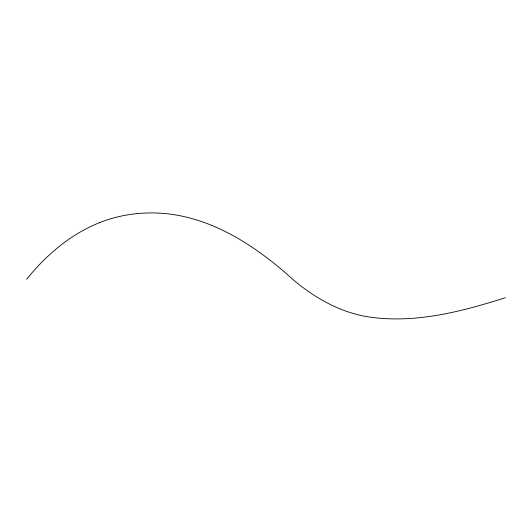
<?xml version="1.0" encoding="UTF-8"?>
<svg xmlns="http://www.w3.org/2000/svg" width="532" height="532" viewBox="0 0 532 532"><rect width="100%" height="100%" fill="white"/><g stroke="black" fill="none" stroke-linecap="round" stroke-linejoin="round"><path stroke-width="0.8" d="M26.6 279.273C46.111 255.141 70.45 234.26 99.511 222.649M505.4 297.687C461.39 311.745 414.714 323.888 368.23 316.866C340.32 312.404 315.157 298.126 293.697 280.204C252.919 242.951 202.04 210.226 144.571 213.093A139.045 139.045 0 0 0 99.504 222.649"/></g></svg>
